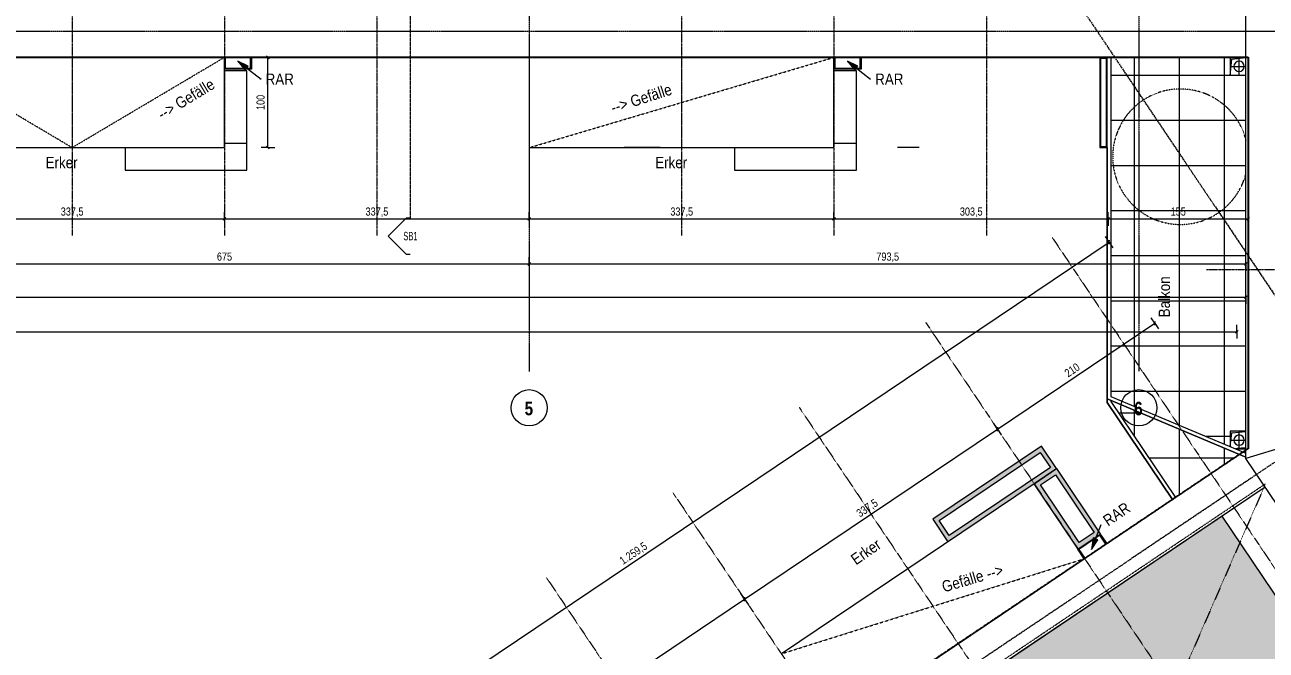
# Model space of a CAD drawing. Header units: centimetres. Extents: x -4512 to 25286, y -2765 to 13485.
# Drawn here: x 17873 to 19247, y 9664 to 10356 of the extents above; entities that cross this region are included whole.
import ezdxf

# ---------------------------------------------------------------- set-up
doc = ezdxf.new("R2010")
doc.units = ezdxf.units.CM
for name, pattern in [('_3D Schnittbereich_', [0.6, 0.4, -0.2]), ('_Referenzebene_', [0.6, 0.4, -0.1, 0, -0.1]), ('_Schnittlinie_', [0.6, 0.3, -0.1, 0.1, -0.1]), ('DB_Strichlinie', [0.215, 0.15, -0.065]), ('DB_Strichpunkt', [0.28, 0.15, -0.065, 0, -0.065]), ('Grundgrenze', [0.9, 0.4, -0.1, 0.1, -0.1, 0.1, -0.1]), ('Rasterlinie', [2.2225, 1.27, -0.3175, 0.3175, -0.3175]), ('Strichpunkt kurz', [0.22, 0.1, -0.06, 0, -0.06]), ('Verdeckt 0_5', [0.10584, 0.05292, -0.05292])]:
    doc.linetypes.add(name, pattern=pattern)
for name, color, linetype, lineweight in [('A-ANNO-DIMS', 7, 'Continuous', 5), ('A-ANNO-DIMS-50', 7, 'Continuous', 5), ('A-DETL-GENF', 7, 'Continuous', 9), ('A-FLOR', 7, 'Continuous', 9), ('A-FLOR-HRAL', 7, 'Continuous', 9), ('A-FLOR-PATT', 7, 'Continuous', 9), ('A-GENM', 7, 'Continuous', 9), ('A-WALL', 7, 'Continuous', 9), ('I-WALL', 7, 'Continuous', 9), ('P-PIPE', 7, 'Continuous', 5), ('P-PIPE-CNTR', 7, 'Continuous', 5), ('Q-SPCQ', 7, 'Continuous', 9), ('S-GRID', 7, 'Continuous', 5), ('S-GRID-IDEN', 7, 'Continuous', 13), ('Text', 7, 'Continuous', 5)]:
    doc.layers.add(name, color=color, linetype=linetype, lineweight=lineweight)
for name, color, linetype, lineweight, true_color in [('A-DETL', 251, 'Continuous', 9, 0x4f4f4f), ('C-PROP-LINE', 96, 'Grundgrenze', 25, 0x008000), ('G-ANNO-SYMB', 9, '_3D Schnittbereich_', 5, 0xc0c0c0)]:
    doc.layers.add(name, color=color, linetype=linetype, lineweight=lineweight, true_color=true_color)
doc.styles.add('Arial Narrow', font='ARIALN.TTF', dxfattribs={"width": 0.75, "height": 9.25})
doc.styles.add('Arial Unicode MS_3', font='ARIALUNI.ttf', dxfattribs={"width": 0.8, "height": 9})
doc.styles.add('Arial Unicode MS_4', font='ARIALUNI.ttf', dxfattribs={"width": 0.85, "height": 12.5})
doc.styles.add('Arial Unicode MS_B', font='', dxfattribs={"width": 0.8, "height": 15})
doc.styles.get('Arial Unicode MS_B').set_extended_font_data('Arial Unicode MS', bold=True)
doc.dimstyles.new('M_1_100', dxfattribs={"dimscale": 30.48, "dimtxt": 9.052604, "dimasz": 0.098425, "dimexe": 0.246063, "dimexo": 0.0625, "dimgap": 0.032808, "dimtad": 1, "dimdec": 1, "dimrnd": 0.5, "dimdsep": 46, "dimtxsty": 'Arial Unicode MS_3', "dimblk1": 'OBLIQUE', "dimblk2": 'OBLIQUE', "dimsah": 1, "dimcen": 0.09, "dimazin": 0, "dimtfac": 1, "dimtdec": 4, "dimtix": 1, "dimtmove": 0, "dimatfit": 3, "dimfxl": 0.246063, "dimfxlon": 1, "dimtvp": 1, "dimtolj": 1, "dimtzin": 0, "dimlwd": 13, "dimlwe": 13, "dimarcsym": 2})

# ---------------------------------------------------------------- blocks, each defined once
blk = doc.blocks.new('062_HNP_Attikaverblechung - 062_Attikaverblechung-14013497-DD - FOK AF 300')
at = {"layer": 'A-GENM', "lineweight": 5}
for p, q in [((0, 0), (643.1, 0)), ((46, -46), (0, 0)), ((629.1, -46), (643.1, 0)), ((629.1, -46), (46, -46))]:
    blk.add_line(p, q, dxfattribs=at)
blk = doc.blocks.new('062_HNP_Attikaverblechung - 062_Attikaverblechung-14013498-DD - FOK AF 300')
at = {"layer": 'A-GENM', "lineweight": 5}
for p, q in [((0, 0), (1085.5, 0)), ((1039.5, -46), (1085.5, 0)), ((1039.5, -46), (14, -46))]:
    blk.add_line(p, q, dxfattribs=at)
blk = doc.blocks.new('062_HNP_Attikaverblechung - 062_Attikaverblechung-6713852-DD - FOK AF 300')
at = {"layer": 'A-GENM', "lineweight": 5}
for p, q in [((2.5, 0), (156, 0)), ((164, 0), (3295.1, 0))]:
    blk.add_line(p, q, dxfattribs=at)
blk = doc.blocks.new('Typ des oberen Holms - Oberer Geländerholm_Innen_-7513748-DD - FOK AF 300')
at = {"layer": 'A-FLOR-HRAL'}
for p, q in [((32394.8, 9938.1), (32394.8, 9942)), ((32398.8, 9940.3), (32398.8, 9939.3)), ((32398.8, 9939.3), (32470.4, 9832.9)), ((32467.1, 9830.7), (32394.8, 9938.1))]:
    blk.add_line(p, q, dxfattribs=at)
blk = doc.blocks.new('Typ des oberen Holms - Oberer Geländerholm_Innen_-V2-DD - FOK AF 300')
at = {"layer": 'A-FLOR-HRAL'}
for p, q in [((32394.8, 9942), (32394.8, 9938.1)), ((32398.8, 9940.3), (32398.8, 9939.3)), ((32398.8, 9939.3), (32470.4, 9832.9)), ((32394.8, 9938.1), (32467.1, 9830.7))]:
    blk.add_line(p, q, dxfattribs=at)
blk = doc.blocks.new('HNP_Pflanztog - Planztrog mit Boden-V26-DD - FOK AF 300')
at = {"layer": 'Q-SPCQ', "true_color": 0xcbcbcb}
h = blk.add_hatch(color=9, dxfattribs=at)
h.paths.add_polyline_path([(0, 145), (0, 0), (30, 0), (30, 145), (0.5, 145)])
h.paths.add_polyline_path([(5, 140), (25, 140), (25, 5), (5, 5), (5, 138.2)])
at = {"layer": 'Q-SPCQ', "lineweight": 5}
for p, q in [((30, 145), (0, 145)), ((5, 5), (5, 140)), ((5, 140), (25, 140)), ((25, 140), (25, 5)), ((30, 0), (30, 145)), ((0, 29.9), (0, 0)), ((0, 0), (30, 0)), ((25, 5), (5, 5))]:
    blk.add_line(p, q, dxfattribs=at)
blk = doc.blocks.new('HNP_Pflanztog - Planztrog mit Boden-19684076-DD - FOK AF 300')
at = {"layer": 'Q-SPCQ', "true_color": 0xcbcbcb}
h = blk.add_hatch(color=9, dxfattribs=at)
h.paths.add_polyline_path([(30, 87), (0, 87), (0, 0), (30, 0), (30, 87)])
h.paths.add_polyline_path([(25, 82), (25, 5), (5, 5), (5, 82), (21.9, 82)])
at = {"layer": 'Q-SPCQ', "lineweight": 5}
for p, q in [((0, 87), (0, 0)), ((0.5, 87), (0, 87)), ((5, 5), (5, 82)), ((5, 82), (25, 82)), ((25, 82), (25, 5)), ((0, 0), (30, 0)), ((25, 5), (5, 5))]:
    blk.add_line(p, q, dxfattribs=at)
blk = doc.blocks.new('2D_r75 ohne Radius - r75-5072209-DD - FOK AF 300')
at = {"layer": 'A-GENM', "color": 5, "linetype": 'Strichpunkt kurz', "lineweight": 5, "true_color": 0x0000ff}
for start, end in [(360, 166.0904), (194.8046, 360)]:
    blk.add_arc((0, 0), 75, start, end, dxfattribs=at)
blk = doc.blocks.new('Typ des oberen Holms - Oberer Geländerholm_Innen_-13481355-DD - FOK AF 300')
at = {"layer": 'A-FLOR-HRAL'}
for p, q in [((32398.8, 10320.4), (32398.8, 9944.6)), ((32394.8, 9942), (32394.8, 10220.4)), ((32548.4, 9877.7), (32394.8, 9942)), ((32398.8, 9944.6), (32548.4, 9882.1))]:
    blk.add_line(p, q, dxfattribs=at)
blk = doc.blocks.new('Typ des oberen Holms - Oberer Geländerholm_Innen_-V39-DD - FOK AF 300')
at = {"layer": 'A-FLOR-HRAL'}
for p, q in [((32398.8, 10320.4), (32398.8, 9944.6)), ((32394.8, 10220.4), (32394.8, 9942)), ((32394.8, 9942), (32548.4, 9877.7)), ((32398.8, 9944.6), (32548.4, 9882.1))]:
    blk.add_line(p, q, dxfattribs=at)
blk = doc.blocks.new('HNP_DD_Symbol - DD_Symbol-18648859-DD - FOK AF 300')
at = {"layer": 'A-GENM', "linetype": 'DB_Strichlinie'}
blk.add_line((17.6, -18.7), (6.1, -19.6), dxfattribs=at)
blk = doc.blocks.new('HNP_BD_Symbol - BD_Symbol-8277975-DD - FOK AF 300')
at = {"layer": 'A-DETL-GENF', "true_color": 0xc0c0c0}
blk.add_hatch(color=9, dxfattribs=at).paths.add_polyline_path([(0.3, -17.1), (2, -2), (17.6, -0.3), (17.6, 0), (0, 0), (0, -17)])
at = {"layer": 'A-DETL-GENF'}
for p, q in [((17.6, 0), (0, 0)), ((0, 0), (0, -17)), ((0.3, -17.1), (2, -2)), ((2, -2), (17.6, -0.3))]:
    blk.add_line(p, q, dxfattribs=at)
at = {"layer": 'A-GENM'}
for p, q in [((0, 0), (0, -17)), ((17.6, 0), (0, 0)), ((17.6, -20), (7.1, -20))]:
    blk.add_line(p, q, dxfattribs=at)
blk = doc.blocks.new('HNP_BD_Symbol - BD_Symbol-V67-DD - FOK AF 300')
at = {"layer": 'A-DETL-GENF', "true_color": 0xc0c0c0}
blk.add_hatch(color=9, dxfattribs=at).paths.add_polyline_path([(0, -20), (2, -2), (17.6, -0.3), (17.6, 0), (0, 0), (0, -12.9)])
at = {"layer": 'A-DETL-GENF'}
for p, q in [((0, 0), (0, -20)), ((0, -20), (2, -2)), ((2, -2), (17.6, -0.3))]:
    blk.add_line(p, q, dxfattribs=at)
at = {"layer": 'A-GENM'}
for p in [(0, 0), (17.6, -20)]:
    blk.add_line(p, (0, -20), dxfattribs=at)
blk = doc.blocks.new('HNP_Pflanztog - Planztrog mit Boden 3-19590989-DD - FOK AF 300')
at = {"layer": 'Q-SPCQ', "true_color": 0xcbcbcb}
h = blk.add_hatch(color=9, dxfattribs=at)
h.paths.add_polyline_path([(7, 0), (8, 0), (8, 100), (0, 100), (0, 0), (1, 0)])
h.paths.add_polyline_path([(7, 1), (1, 1), (1, 99), (7, 99), (7, 35)])
at = {"layer": 'Q-SPCQ', "lineweight": 5}
for p, q in [((0, 100), (0, 0)), ((8, 100), (0, 100)), ((1, 1), (1, 99)), ((1, 99), (7, 99)), ((7, 99), (7, 1)), ((8, 0), (8, 100)), ((0, 0), (8, 0)), ((7, 1), (1, 1))]:
    blk.add_line(p, q, dxfattribs=at)
blk = doc.blocks.new('Family - ___-5162724-DD - FOK AF 300')
at = {"layer": 'C-PROP-LINE', "linetype": '_Referenzebene_'}
for p, q in [((29255.8, 10320.4), (32550.8, 10320.4)), ((32550.8, 10320.4), (32550.8, 9886.9)), ((32550.8, 9886.9), (31505.6, 9183.9))]:
    blk.add_line(p, q, dxfattribs=at)
blk = doc.blocks.new('Raster - Raster horizontal Kreis-118396-DD - FOK AF 300')
at = {"layer": 'S-GRID-IDEN'}
blk.add_circle((0, 0), 0.4, dxfattribs=at)
blk = doc.blocks.new('DIMBLOCK12-DD - FOK AF 300')
at = {"layer": 'A-ANNO-DIMS-50', "lineweight": 13}
for p, q in [((15932.4, 10016.5), (15932.4, 10024)), ((19215, 10016.5), (19215, 10024)), ((15932.4, 10016.5), (15930.9, 10015)), ((15932.4, 10016.5), (15933.9, 10018)), ((15932.4, 10016.5), (19215, 10016.5)), ((15932.4, 10016.5), (15932.4, 10009)), ((19215, 10016.5), (19213.5, 10015)), ((19215, 10016.5), (19216.5, 10018)), ((19215, 10016.5), (19215, 10009))]:
    blk.add_line(p, q, dxfattribs=at)
at = {"layer": 'A-ANNO-DIMS-50', "color": 0, "lineweight": 13, "insert": (17557.2, 10029.2), "char_height": 9, "width": 39.63, "attachment_point": 1, "line_spacing_factor": 1.117605, "style": 'Arial Unicode MS_3'}
blk.add_mtext('3.282,5', dxfattribs=at)
blk = doc.blocks.new('_Oblique')
at = {"color": 0, "linetype": 'ByBlock', "lineweight": -2}
blk.add_line((-0.5, -0.5), (0.5, 0.5), dxfattribs=at)
blk = doc.blocks.new('DIMBLOCK29-DD - FOK AF 300')
at = {"layer": 'A-ANNO-DIMS-50', "lineweight": 13}
for p, q in [((19073.5, 10115.7), (19069.4, 10122)), ((19073.5, 10115.7), (19074, 10117.8)), ((18028.4, 9412.7), (19073.5, 10115.7)), ((19073.5, 10115.7), (19073.1, 10113.6)), ((19073.5, 10115.7), (19077.7, 10109.5)), ((18028.4, 9412.7), (18024.2, 9418.9)), ((18028.4, 9412.7), (18027.9, 9410.6)), ((18028.4, 9412.7), (18028.8, 9414.7)), ((18028.4, 9412.7), (18032.5, 9406.4))]:
    blk.add_line(p, q, dxfattribs=at)
at = {"layer": 'A-ANNO-DIMS-50', "color": 0, "lineweight": 13, "insert": (18530.2, 9765.5), "char_height": 9, "width": 39.63, "attachment_point": 1, "rotation": 33.9274, "line_spacing_factor": 1.117605, "style": 'Arial Unicode MS_3'}
blk.add_mtext('1.259,5', dxfattribs=at)
blk = doc.blocks.new('DIMBLOCK40-DD - FOK AF 300')
at = {"layer": 'A-ANNO-DIMS-50', "lineweight": 13}
for p, q in [((17756.4, 10091.5), (17754.9, 10090)), ((17756.4, 10091.5), (17756.4, 10099)), ((17756.4, 10091.5), (17757.9, 10093)), ((17756.4, 10091.5), (18431.4, 10091.5)), ((17756.4, 10091.5), (17756.4, 10084)), ((18431.4, 10091.5), (18429.9, 10090)), ((18431.4, 10091.5), (18431.4, 10099)), ((18431.4, 10091.5), (18432.9, 10093)), ((18431.4, 10091.5), (18431.4, 10084))]:
    blk.add_line(p, q, dxfattribs=at)
at = {"layer": 'A-ANNO-DIMS-50', "color": 0, "lineweight": 13, "insert": (18085.6, 10104.2), "char_height": 9, "width": 19.916, "attachment_point": 1, "line_spacing_factor": 1.117605, "style": 'Arial Unicode MS_3'}
blk.add_mtext('675', dxfattribs=at)
blk = doc.blocks.new('DIMBLOCK41-DD - FOK AF 300')
at = {"layer": 'A-ANNO-DIMS-50', "lineweight": 13}
for p, q in [((18431.4, 10091.5), (18429.9, 10090)), ((18431.4, 10091.5), (18431.4, 10099)), ((18431.4, 10091.5), (18432.9, 10093)), ((18431.4, 10091.5), (19225, 10091.5)), ((18431.4, 10091.5), (18431.4, 10084)), ((19225, 10091.5), (19223.5, 10090)), ((19225, 10091.5), (19225, 10099)), ((19225, 10091.5), (19226.5, 10093)), ((19225, 10091.5), (19225, 10084))]:
    blk.add_line(p, q, dxfattribs=at)
at = {"layer": 'A-ANNO-DIMS-50', "color": 0, "lineweight": 13, "insert": (18815.8, 10104.2), "char_height": 9, "width": 29.773, "attachment_point": 1, "line_spacing_factor": 1.117605, "style": 'Arial Unicode MS_3'}
blk.add_mtext('793,5', dxfattribs=at)
blk = doc.blocks.new('DIMBLOCK43-DD - FOK AF 300')
at = {"layer": 'A-ANNO-DIMS-50', "lineweight": 13}
for p, q in [((15932.4, 10054.9), (15932.4, 10062.4)), ((19225, 10054.9), (19225, 10062.4)), ((15932.4, 10054.9), (15930.9, 10053.4)), ((15932.4, 10054.9), (15933.9, 10056.4)), ((15932.4, 10054.9), (19225, 10054.9)), ((15932.4, 10054.9), (15932.4, 10047.4)), ((19225, 10054.9), (19223.5, 10053.4)), ((19225, 10054.9), (19226.5, 10056.4)), ((19225, 10054.9), (19225, 10047.4))]:
    blk.add_line(p, q, dxfattribs=at)
at = {"layer": 'A-ANNO-DIMS-50', "color": 0, "lineweight": 13, "insert": (17562.2, 10067.6), "char_height": 9, "width": 39.63, "attachment_point": 1, "line_spacing_factor": 1.117605, "style": 'Arial Unicode MS_3'}
blk.add_mtext('3.292,5', dxfattribs=at)
blk = doc.blocks.new('DIMBLOCK96-DD - FOK AF 300')
at = {"layer": 'A-ANNO-DIMS-50', "lineweight": 13}
for p, q in [((18389.9, 9531.9), (18669.9, 9720.2)), ((18669.9, 9720.2), (18665.7, 9726.5)), ((18669.9, 9720.2), (18669.5, 9718.2)), ((18669.9, 9720.2), (18670.3, 9722.3)), ((18669.9, 9720.2), (18674.1, 9714)), ((18389.9, 9531.9), (18385.7, 9538.1)), ((18389.9, 9531.9), (18389.5, 9529.8)), ((18389.9, 9531.9), (18390.3, 9534)), ((18389.9, 9531.9), (18394.1, 9525.6))]:
    blk.add_line(p, q, dxfattribs=at)
at = {"layer": 'A-ANNO-DIMS-50', "color": 0, "lineweight": 13, "insert": (18512.5, 9629.7), "char_height": 9, "width": 29.773, "attachment_point": 1, "rotation": 33.9274, "line_spacing_factor": 1.117605, "style": 'Arial Unicode MS_3'}
blk.add_mtext('337,5', dxfattribs=at)
blk = doc.blocks.new('DIMBLOCK97-DD - FOK AF 300')
at = {"layer": 'A-ANNO-DIMS-50', "lineweight": 13}
for p, q in [((18950, 9908.6), (18945.8, 9914.8)), ((18669.9, 9720.2), (18950, 9908.6)), ((18950, 9908.6), (18949.5, 9906.5)), ((18950, 9908.6), (18950.4, 9910.7)), ((18950, 9908.6), (18954.1, 9902.4)), ((18669.9, 9720.2), (18665.7, 9726.5)), ((18669.9, 9720.2), (18669.5, 9718.2)), ((18669.9, 9720.2), (18670.3, 9722.3)), ((18669.9, 9720.2), (18674.1, 9714))]:
    blk.add_line(p, q, dxfattribs=at)
at = {"layer": 'A-ANNO-DIMS-50', "color": 0, "lineweight": 13, "insert": (18792.6, 9818), "char_height": 9, "width": 29.773, "attachment_point": 1, "rotation": 33.9274, "line_spacing_factor": 1.117605, "style": 'Arial Unicode MS_3'}
blk.add_mtext('337,5', dxfattribs=at)
blk = doc.blocks.new('DIMBLOCK98-DD - FOK AF 300')
at = {"layer": 'A-ANNO-DIMS-50', "lineweight": 13}
for p, q in [((18950, 9908.6), (19124.2, 10025.8)), ((19124.2, 10025.8), (19120, 10032)), ((19124.2, 10025.8), (19123.8, 10023.7)), ((19124.2, 10025.8), (19124.6, 10027.9)), ((19124.2, 10025.8), (19128.4, 10019.6)), ((18950, 9908.6), (18945.8, 9914.8)), ((18950, 9908.6), (18949.5, 9906.5)), ((18950, 9908.6), (18950.4, 9910.7)), ((18950, 9908.6), (18954.1, 9902.4))]:
    blk.add_line(p, q, dxfattribs=at)
at = {"layer": 'A-ANNO-DIMS-50', "color": 0, "lineweight": 13, "insert": (19023.1, 9973.1), "char_height": 9, "width": 19.916, "attachment_point": 1, "rotation": 33.9274, "line_spacing_factor": 1.117605, "style": 'Arial Unicode MS_3'}
blk.add_mtext('210', dxfattribs=at)
blk = doc.blocks.new('DIMBLOCK104-DD - FOK AF 300')
at = {"layer": 'A-ANNO-DIMS-50', "lineweight": 13}
for p, q in [((17756.4, 10141.4), (17756.4, 10148.9)), ((18093.9, 10141.4), (18093.9, 10148.9)), ((17756.4, 10141.4), (17754.9, 10139.9)), ((17756.4, 10141.4), (17757.9, 10142.9)), ((17756.4, 10141.4), (18093.9, 10141.4)), ((17756.4, 10141.4), (17756.4, 10133.9)), ((18093.9, 10141.4), (18092.4, 10139.9)), ((18093.9, 10141.4), (18095.4, 10142.9)), ((18093.9, 10141.4), (18093.9, 10133.9))]:
    blk.add_line(p, q, dxfattribs=at)
at = {"layer": 'A-ANNO-DIMS-50', "color": 0, "lineweight": 13, "insert": (17912.7, 10154.1), "char_height": 9, "width": 29.773, "attachment_point": 1, "line_spacing_factor": 1.117605, "style": 'Arial Unicode MS_3'}
blk.add_mtext('337,5', dxfattribs=at)
blk = doc.blocks.new('DIMBLOCK105-DD - FOK AF 300')
at = {"layer": 'A-ANNO-DIMS-50', "lineweight": 13}
for p, q in [((18093.9, 10141.4), (18093.9, 10148.9)), ((18431.4, 10141.4), (18431.4, 10148.9)), ((18093.9, 10141.4), (18092.4, 10139.9)), ((18093.9, 10141.4), (18095.4, 10142.9)), ((18093.9, 10141.4), (18431.4, 10141.4)), ((18093.9, 10141.4), (18093.9, 10133.9)), ((18431.4, 10141.4), (18429.9, 10139.9)), ((18431.4, 10141.4), (18432.9, 10142.9)), ((18431.4, 10141.4), (18431.4, 10133.9))]:
    blk.add_line(p, q, dxfattribs=at)
at = {"layer": 'A-ANNO-DIMS-50', "color": 0, "lineweight": 13, "insert": (18250.2, 10154.1), "char_height": 9, "width": 29.773, "attachment_point": 1, "line_spacing_factor": 1.117605, "style": 'Arial Unicode MS_3'}
blk.add_mtext('337,5', dxfattribs=at)
blk = doc.blocks.new('DIMBLOCK106-DD - FOK AF 300')
at = {"layer": 'A-ANNO-DIMS-50', "lineweight": 13}
for p, q in [((18431.4, 10141.4), (18431.4, 10148.9)), ((18768.9, 10141.4), (18768.9, 10148.9)), ((18431.4, 10141.4), (18429.9, 10139.9)), ((18431.4, 10141.4), (18432.9, 10142.9)), ((18431.4, 10141.4), (18768.9, 10141.4)), ((18431.4, 10141.4), (18431.4, 10133.9)), ((18768.9, 10141.4), (18767.4, 10139.9)), ((18768.9, 10141.4), (18770.4, 10142.9)), ((18768.9, 10141.4), (18768.9, 10133.9))]:
    blk.add_line(p, q, dxfattribs=at)
at = {"layer": 'A-ANNO-DIMS-50', "color": 0, "lineweight": 13, "insert": (18587.7, 10154.1), "char_height": 9, "width": 29.773, "attachment_point": 1, "line_spacing_factor": 1.117605, "style": 'Arial Unicode MS_3'}
blk.add_mtext('337,5', dxfattribs=at)
blk = doc.blocks.new('DIMBLOCK107-DD - FOK AF 300')
at = {"layer": 'A-ANNO-DIMS-50', "lineweight": 13}
for p, q in [((18768.9, 10141.4), (18768.9, 10148.9)), ((19072.5, 10141.4), (19072.5, 10148.9)), ((18768.9, 10141.4), (18767.4, 10139.9)), ((18768.9, 10141.4), (18770.4, 10142.9)), ((18768.9, 10141.4), (19072.5, 10141.4)), ((18768.9, 10141.4), (18768.9, 10133.9)), ((19072.5, 10141.4), (19071, 10139.9)), ((19072.5, 10141.4), (19074, 10142.9)), ((19072.5, 10141.4), (19072.5, 10133.9))]:
    blk.add_line(p, q, dxfattribs=at)
at = {"layer": 'A-ANNO-DIMS-50', "color": 0, "lineweight": 13, "insert": (18908.3, 10154.1), "char_height": 9, "width": 29.773, "attachment_point": 1, "line_spacing_factor": 1.117605, "style": 'Arial Unicode MS_3'}
blk.add_mtext('303,5', dxfattribs=at)
blk = doc.blocks.new('DIMBLOCK108-DD - FOK AF 300')
at = {"layer": 'A-ANNO-DIMS-50', "lineweight": 13}
for p, q in [((19072.5, 10141.4), (19072.5, 10148.9)), ((19227.5, 10141.4), (19227.5, 10148.9)), ((19072.5, 10141.4), (19071, 10139.9)), ((19072.5, 10141.4), (19074, 10142.9)), ((19072.5, 10141.4), (19227.5, 10141.4)), ((19072.5, 10141.4), (19072.5, 10133.9)), ((19227.5, 10141.4), (19226, 10139.9)), ((19227.5, 10141.4), (19229, 10142.9)), ((19227.5, 10141.4), (19227.5, 10133.9))]:
    blk.add_line(p, q, dxfattribs=at)
at = {"layer": 'A-ANNO-DIMS-50', "color": 0, "lineweight": 13, "insert": (19141.7, 10154.1), "char_height": 9, "width": 19.916, "attachment_point": 1, "line_spacing_factor": 1.117605, "style": 'Arial Unicode MS_3'}
blk.add_mtext('155', dxfattribs=at)
blk = doc.blocks.new('DIMBLOCK109-DD - FOK AF 300')
at = {"layer": 'A-ANNO-DIMS-50', "lineweight": 13}
for p, q in [((18142.1, 10320.4), (18134.6, 10320.4)), ((18142.1, 10320.4), (18140.6, 10321.9)), ((18142.1, 10220.4), (18142.1, 10320.4)), ((18142.1, 10320.4), (18143.6, 10318.9)), ((18142.1, 10320.4), (18149.6, 10320.4)), ((18142.1, 10220.4), (18134.6, 10220.4)), ((18142.1, 10220.4), (18140.6, 10221.9)), ((18142.1, 10220.4), (18143.6, 10218.9)), ((18142.1, 10220.4), (18149.6, 10220.4))]:
    blk.add_line(p, q, dxfattribs=at)
at = {"layer": 'A-ANNO-DIMS-50', "color": 0, "lineweight": 13, "insert": (18129.4, 10262.1), "char_height": 9, "width": 19.916, "attachment_point": 1, "rotation": 90, "line_spacing_factor": 1.117605, "style": 'Arial Unicode MS_3'}
blk.add_mtext('100', dxfattribs=at)
blk = doc.blocks.new('Schnitt - Detail-6677996-DD - FOK AF 300')
at = {"layer": 'G-ANNO-SYMB', "color": 7, "linetype": 'Continuous', "lineweight": 13}
for p, q in [((-0.4, 0.49375), (-0.8, 0.09375)), ((0, 0.09375), (-0.4, 0.49375)), ((-0.8, 0.09375), (-0.8, 0)), ((0, 0), (0, 0.09375))]:
    blk.add_line(p, q, dxfattribs=at)

msp = doc.modelspace()

# ---------------------------------------------------------------- hatches: boundary and pattern name
at = {"layer": 'A-FLOR-PATT', "lineweight": 5, "true_color": 0x787878}
h = msp.add_hatch(dxfattribs=at)
h.set_pattern_fill('FP_9', color=8, style=0, pattern_type=2)
h.set_pattern_definition([(0, (19151.456, 10100.723), (0, 50), []), (90, (19151.456, 10100.723), (-50, 3e-15), [])])
h.paths.add_polyline_path([(19225.021, 9882.051), (19225.021, 9886.414), (19214.592, 9886.414), (19223.49, 9882.691)])
h.paths.add_polyline_path([(19207.456, 9889.399), (19207.456, 9906.414), (19225.021, 9906.414), (19225.021, 10300.414), (19207.456, 10300.414), (19207.456, 10320.414), (19075.456, 10320.414), (19075.456, 9944.624), (19194.238, 9894.929)])
h = msp.add_hatch(dxfattribs=at)
h.set_pattern_fill('FP_4', color=8, style=0, pattern_type=2)
h.set_pattern_definition([(0, (19151.456, 10076.63), (0, 50), []), (90, (19151.456, 10076.63), (-50, 3e-15), [])])
h.paths.add_polyline_path([(19147.01, 9832.944), (19217.96, 9880.669), (19075.456, 9940.288), (19075.456, 9939.318), (19146.732, 9833.357)])
at = {"layer": 'A-FLOR-PATT', "lineweight": 5, "true_color": 0xeef1d8}
h = msp.add_hatch(color=254, dxfattribs=at)
h.paths.add_polyline_path([(18814.643, 8326.17), (19047.446, 8483.022), (18649.232, 9072.476), (18686.272, 9097.641), (18680.773, 9105.781), (19119.329, 9402.076), (19124.062, 9395.073), (19234.223, 9469.916), (19402.238, 9220.14), (19536.25, 9310.285), (19198.682, 9812.123), (18246.112, 9171.362), (18814.486, 8326.403)])
h.paths.add_polyline_path([(20242.081, 9286.176), (20473.46, 9441.732), (20376.71, 9585.558), (20331.486, 9555.153), (20292.425, 9613.225), (20337.642, 9643.642), (20275.322, 9736.281), (20043.389, 9580.267), (20242.08, 9286.176)])
at = {"layer": 'Text'}
for points in [[(18108.813, 10316.199), (18116.975, 10306.335), (18120.38, 10310.708)], [(18783.809, 10316.199), (18791.971, 10306.335), (18795.375, 10310.708)], [(19053.91, 9775.424), (19061.073, 9786.036), (19055.917, 9788.069)]]:
    msp.add_hatch(color=256, dxfattribs=at).paths.add_polyline_path(points)

# ---------------------------------------------------------------- linework, layer by layer
at = {"layer": 'A-DETL', "color": 7, "linetype": 'Verdeckt 0_5', "lineweight": 5}
for p, q in [((17925.139, 10220.414), (17756.389, 10320.414)), ((17925.139, 10320.414), (17925.139, 10220.414)), ((17925.139, 10220.414), (18093.889, 10320.414)), ((18431.389, 10220.414), (18768.889, 10320.414)), ((18600.139, 10320.414), (18600.139, 10220.414)), ((18241.884, 9172.273), (19246.763, 9848.081)), ((19246.763, 9848.081), (19054.58, 9407.761)), ((18710.591, 9659.762), (19046.447, 9765.162))]:
    msp.add_line(p, q, dxfattribs=at)
at = {"layer": 'A-DETL', "color": 7, "lineweight": 5}
for p, q in [((18874.389, 10320.416), (18831.389, 10320.416)), ((18576.389, 10220.414), (18536.389, 10220.414)), ((18863.389, 10220.412), (18839.389, 10220.412))]:
    msp.add_line(p, q, dxfattribs=at)
at = {"layer": 'A-FLOR'}
for p, q in [((18093.888, 10220.414), (18093.888, 10320.414)), ((18431.389, 10320.414), (18431.389, 10220.414)), ((18768.888, 10220.414), (18768.888, 10320.414)), ((18118.889, 10305.414), (18093.889, 10305.414)), ((18118.889, 10225.414), (18118.889, 10305.414)), ((18793.886, 10305.414), (18768.889, 10305.414)), ((18793.886, 10225.414), (18793.886, 10305.414)), ((17756.389, 10220.414), (18093.888, 10220.414)), ((17983.887, 10220.414), (17983.887, 10195.414)), ((18093.889, 10225.414), (18118.889, 10225.414)), ((18118.887, 10195.414), (18118.887, 10225.414)), ((18431.389, 10220.414), (18768.888, 10220.414)), ((18658.886, 10220.414), (18658.886, 10195.414)), ((18768.889, 10225.414), (18793.886, 10225.414)), ((18793.886, 10195.414), (18793.886, 10225.414)), ((17983.887, 10195.414), (18118.887, 10195.414)), ((18658.886, 10195.414), (18793.886, 10195.414)), ((18990.633, 9848.137), (18710.594, 9659.765)), ((19046.384, 9765.256), (18990.633, 9848.137))]:
    msp.add_line(p, q, dxfattribs=at)
at = {"layer": 'A-FLOR', "color": 254, "lineweight": 5, "true_color": 0xcfcfcf}
for p, q in [((19225.021, 10300.414), (19207.456, 10300.414)), ((19225.021, 9886.414), (19214.592, 9886.414)), ((19536.25, 9310.285), (19198.682, 9812.123))]:
    msp.add_line(p, q, dxfattribs=at)
at = {"layer": 'A-GENM', "lineweight": 5}
for p, q in [((18182.205, 9183.952), (19217.96, 9880.669)), ((19246.299, 9844.293), (18246.047, 9171.458))]:
    msp.add_line(p, q, dxfattribs=at)
at = {"layer": 'A-WALL'}
for p, q in [((18093.89, 10307.414), (18093.89, 10320.414)), ((18094.89, 10320.414), (18094.89, 10308.414)), ((18122.89, 10308.414), (18122.89, 10320.414)), ((18123.89, 10320.414), (18123.89, 10307.414)), ((18768.886, 10307.414), (18768.886, 10320.414)), ((18769.886, 10320.414), (18769.886, 10308.414)), ((18797.886, 10308.414), (18797.886, 10320.414)), ((18798.886, 10320.414), (18798.886, 10307.414)), ((18123.89, 10307.414), (18093.89, 10307.414)), ((18094.89, 10308.414), (18122.89, 10308.414)), ((18798.886, 10307.414), (18768.886, 10307.414)), ((18769.886, 10308.414), (18797.886, 10308.414)), ((19038.775, 9775.666), (19063.667, 9792.411)), ((19063.396, 9791.023), (19040.163, 9775.395)), ((19070.029, 9781.161), (19063.396, 9791.023)), ((19063.667, 9792.411), (19070.859, 9781.719)), ((19045.967, 9764.975), (19038.775, 9775.666)), ((19040.163, 9775.395), (19046.796, 9765.533))]:
    msp.add_line(p, q, dxfattribs=at)
at = {"layer": 'G-ANNO-SYMB', "color": 174, "linetype": '_Schnittlinie_', "lineweight": 13, "true_color": 0x000099}
msp.add_line((18299.771, 12233.126), (18299.771, 10142.415), dxfattribs=at)
at = {"layer": 'I-WALL'}
msp.add_line((19246.363, 9844.196), (18246.112, 9171.362), dxfattribs=at)
at = {"layer": 'P-PIPE', "color": 96, "true_color": 0x007f00}
for centre, start, end in [((19217.456, 10310.414), 0, 180), ((19217.456, 10310.414), 180, 0), ((19217.456, 9896.414), 0, 180), ((19217.456, 9896.414), 180, 0)]:
    msp.add_arc(centre, 5.715, start, end, dxfattribs=at)
at = {"layer": 'P-PIPE-CNTR'}
for p, q in [((19208.567, 10310.414), (19225.021, 10310.414)), ((19217.456, 10300.414), (19217.456, 10319.303)), ((19217.456, 9886.414), (19217.456, 9905.303)), ((19208.567, 9896.414), (19225.021, 9896.414))]:
    msp.add_line(p, q, dxfattribs=at)
at = {"layer": 'S-GRID', "linetype": 'Rasterlinie'}
for p, q in [((19106.389, 12643.972), (19106.389, 9972.305)), ((18431.389, 12262.095), (18431.389, 9972.305)), ((18332.818, 11430.746), (20310.246, 8491.054)), ((20134.496, 10462.103), (17943.917, 8988.575)), ((15652.969, 10349.414), (19863.123, 10349.414))]:
    msp.add_line(p, q, dxfattribs=at)
at = {"layer": 'S-GRID', "color": 8, "linetype": 'DB_Strichpunkt', "true_color": 0x808080}
for p, q in [((17925.139, 12015.828), (17925.139, 10123.154)), ((18093.889, 12015.828), (18093.889, 10123.154)), ((18262.639, 12015.828), (18262.639, 10123.154)), ((18600.139, 12015.828), (18600.139, 10123.154)), ((18768.889, 12015.828), (18768.889, 10123.154)), ((18937.639, 12015.828), (18937.639, 10123.154)), ((19010.489, 10120.961), (20170.227, 8396.868)), ((19181.456, 10085.217), (19626.025, 10085.217)), ((18870.468, 10026.774), (20030.207, 8302.682)), ((18730.45, 9932.588), (19890.187, 8208.495)), ((18590.43, 9838.402), (19750.168, 8114.309)), ((18450.411, 9744.215), (19610.148, 8020.122))]:
    msp.add_line(p, q, dxfattribs=at)
at = {"layer": 'Text'}
for p, q in [((18108.813, 10316.199), (18116.975, 10306.335)), ((18120.38, 10310.708), (18108.813, 10316.199)), ((18108.813, 10316.199), (18134.489, 10296.215)), ((18116.975, 10306.335), (18120.38, 10310.708)), ((18783.809, 10316.199), (18791.971, 10306.335)), ((18795.375, 10310.708), (18783.809, 10316.199)), ((18783.809, 10316.199), (18809.484, 10296.215)), ((18791.971, 10306.335), (18795.375, 10310.708)), ((19053.91, 9775.424), (19064.74, 9802.892)), ((19055.917, 9788.069), (19053.91, 9775.424)), ((19061.073, 9786.036), (19055.917, 9788.069)), ((19053.91, 9775.424), (19061.073, 9786.036))]:
    msp.add_line(p, q, dxfattribs=at)

# ---------------------------------------------------------------- block references
at = {"layer": 'A-FLOR-HRAL'}
for name in ['Typ des oberen Holms - Oberer Geländerholm_Innen_-13481355-DD - FOK AF 300', 'Typ des oberen Holms - Oberer Geländerholm_Innen_-V39-DD - FOK AF 300', 'Typ des oberen Holms - Oberer Geländerholm_Innen_-7513748-DD - FOK AF 300', 'Typ des oberen Holms - Oberer Geländerholm_Innen_-V2-DD - FOK AF 300']:
    msp.add_blockref(name, (-13323.377, 0), dxfattribs=at)
at = {"layer": 'A-GENM'}
for name, p, rotation in [('062_HNP_Attikaverblechung - 062_Attikaverblechung-14013498-DD - FOK AF 300', (19225.021, 9875.925), 90), ('062_HNP_Attikaverblechung - 062_Attikaverblechung-6713852-DD - FOK AF 300', (19227.486, 10320.414), 180), ('062_HNP_Attikaverblechung - 062_Attikaverblechung-14013497-DD - FOK AF 300', (19583.978, 9342.291), 123.9273521158797)]:
    msp.add_blockref(name, p, dxfattribs=dict(at, rotation=rotation))
for name, p in [('HNP_BD_Symbol - BD_Symbol-V67-DD - FOK AF 300', (19207.456, 10320.414)), ('HNP_BD_Symbol - BD_Symbol-8277975-DD - FOK AF 300', (19207.456, 9906.414)), ('HNP_DD_Symbol - DD_Symbol-18648859-DD - FOK AF 300', (19207.456, 9906.414)), ('HNP_DD_Symbol - DD_Symbol-18648859-DD - FOK AF 300', (19207.456, 9906.414))]:
    msp.add_blockref(name, p, dxfattribs=at)
at = {"layer": 'A-GENM', "color": 5, "linetype": 'Strichpunkt kurz', "lineweight": 5, "true_color": 0x0000ff, "rotation": 179.4794823931327}
msp.add_blockref('2D_r75 ohne Radius - r75-5072209-DD - FOK AF 300', (19152.491, 10210.301), dxfattribs=at)
at = {"layer": 'C-PROP-LINE', "linetype": '_Referenzebene_'}
msp.add_blockref('Family - ___-5162724-DD - FOK AF 300', (-13323.377, 0), dxfattribs=at)
at = {"layer": 'G-ANNO-SYMB', "color": 7, "linetype": 'Continuous', "lineweight": 13, "xscale": 49.99999999999998, "yscale": 49.99999999999998, "zscale": 49.99999999999998, "rotation": 89.99999999999866}
msp.add_blockref('Schnitt - Detail-6677996-DD - FOK AF 300', (18299.771, 10142.415), dxfattribs=at)
at = {"layer": 'Q-SPCQ'}
msp.add_blockref('HNP_Pflanztog - Planztrog mit Boden 3-19590989-DD - FOK AF 300', (19063.456, 10220.414), dxfattribs=at)
for name, p, rotation in [('HNP_Pflanztog - Planztrog mit Boden-V26-DD - FOK AF 300', (19015.417, 9864.806), 123.9273521158903), ('HNP_Pflanztog - Planztrog mit Boden-19684076-DD - FOK AF 300', (19015.524, 9864.878), 213.9273521158884)]:
    msp.add_blockref(name, p, dxfattribs=dict(at, rotation=rotation))
at = {"layer": 'S-GRID-IDEN', "xscale": 49.99999999999998, "yscale": 49.99999999999998, "zscale": 49.99999999999998, "rotation": 180}
for p in [(18431.389, 9932.305), (19106.389, 9932.305)]:
    msp.add_blockref('Raster - Raster horizontal Kreis-118396-DD - FOK AF 300', p, dxfattribs=at)

# ---------------------------------------------------------------- texts
at = {"layer": 'G-ANNO-SYMB', "color": 7, "linetype": 'Continuous', "insert": (18292.066, 10127.028), "char_height": 9.25, "width": 18.63923, "attachment_point": 1, "style": 'Arial Narrow'}
msp.add_mtext('SB1', dxfattribs=at)
at = {"layer": 'S-GRID-IDEN', "color": 191, "lineweight": 25, "true_color": 0xb46efa, "char_height": 15, "width": 11.86497, "attachment_point": 1, "style": 'Arial Unicode MS_B'}
for s, insert in [('\\fArial Unicode MS|b1|i0|c0|p34|;\\W.8;5', (18426.349, 9938.866)), ('\\fArial Unicode MS|b1|i0|c0|p34|;\\W.8;6', (19101.349, 9938.866))]:
    msp.add_mtext(s, dxfattribs=dict(at, insert=insert))
at = {"layer": 'Text', "char_height": 12.5, "attachment_point": 1, "style": 'Arial Unicode MS_4'}
for s, insert, width in [('RAR', (18139.489, 10302.465), 37.81961), ('RAR', (18814.484, 10302.465), 37.81961), ('Erker', (17895.866, 10210.098), 43.27108), ('Erker', (18570.866, 10210.098), 43.27108)]:
    msp.add_mtext(s, dxfattribs=dict(at, insert=insert, width=width))
for s, insert, width, rotation in [('--> Gefälle', (18018.379, 10261.468), 84.83858, 31.192173), ('--> Gefälle', (18520.397, 10270.101), 84.83858, 17.825063), ('Balkon', (19128.427, 10032.444), 54.85547, 90), ('RAR', (19065.365, 9810.872), 37.81961, 34.18284), ('Erker', (18786.128, 9767.775), 43.27108, 34.767719), ('Gefälle -->', (18887.057, 9739.566), 84.83858, 16.403127)]:
    msp.add_mtext(s, dxfattribs=dict(at, insert=insert, width=width, rotation=rotation))

# ---------------------------------------------------------------- dimensions: what is measured, and where the dimension line sits
at = {"layer": 'A-ANNO-DIMS', "lineweight": 13}
for base, p1, p2, angle, override, picture, middle in [((18142.057, 10320.414), (18134.557, 10220.414), (18134.557, 10320.414), 90, {"dimpost": '<>', "dimfxl": 100}, 'DIMBLOCK109-DD - FOK AF 300', (18136.459, 10270.414)), ((19073.544, 10115.727), (18032.543, 9406.443), (19077.73, 10109.504), 33.927352, {"dimpost": '<>', "dimfxl": 1259.647653}, 'DIMBLOCK29-DD - FOK AF 300', (18547.826, 9768.842)), ((19124.19, 10025.822), (18954.136, 9902.393), (19128.376, 10019.599), 33.927352, {"dimpost": '<>', "dimfxl": 209.992251}, 'DIMBLOCK98-DD - FOK AF 300', (19033.946, 9971.864)), ((18949.95, 9908.617), (18674.098, 9714.021), (18954.136, 9902.393), 33.927352, {"dimpost": '<>', "dimfxl": 337.4992}, 'DIMBLOCK97-DD - FOK AF 300', (18806.806, 9819.076)), ((18669.912, 9720.244), (18394.058, 9525.648), (18674.098, 9714.021), 33.927352, {"dimpost": '<>', "dimfxl": 337.5008}, 'DIMBLOCK96-DD - FOK AF 300', (18526.767, 9630.703))]:
    dim = msp.add_linear_dim(base=base, p1=p1, p2=p2, angle=angle, dimstyle='M_1_100', override=override, dxfattribs=at)
    dim.commit()
    dim.dimension.update_dxf_attribs({"geometry": picture, "text_midpoint": middle})
for base, p1, p2, override, picture, middle in [((18093.888, 10141.437), (17756.389, 10148.937), (18093.888, 10148.937), {"dimpost": '<>', "dimfxl": 337.4992}, 'DIMBLOCK104-DD - FOK AF 300', (17925.138, 10147.035)), ((18431.389, 10141.437), (18093.888, 10148.937), (18431.389, 10148.937), {"dimpost": '<>', "dimfxl": 337.501505}, 'DIMBLOCK105-DD - FOK AF 300', (18262.639, 10147.035)), ((18768.888, 10141.437), (18431.389, 10148.937), (18768.888, 10148.937), {"dimpost": '<>', "dimfxl": 337.4992}, 'DIMBLOCK106-DD - FOK AF 300', (18600.139, 10147.035)), ((19072.456, 10141.437), (18768.888, 10148.937), (19072.456, 10148.937), {"dimpost": '<>', "dimfxl": 303.567485}, 'DIMBLOCK107-DD - FOK AF 300', (18920.672, 10147.035)), ((19227.456, 10141.437), (19072.456, 10148.937), (19227.456, 10148.937), {"dimpost": '<>', "dimfxl": 155}, 'DIMBLOCK108-DD - FOK AF 300', (19149.956, 10147.035)), ((18431.389, 10091.469), (17756.389, 10098.969), (18431.389, 10098.969), {"dimpost": '<>', "dimfxl": 675}, 'DIMBLOCK40-DD - FOK AF 300', (18093.889, 10097.067)), ((19225.021, 10091.469), (18431.389, 10098.969), (19225.021, 10098.969), {"dimpost": '<>', "dimfxl": 793.631388}, 'DIMBLOCK41-DD - FOK AF 300', (18828.205, 10097.067)), ((19225.021, 10054.892), (15932.389, 10062.392), (19225.021, 10062.392), {"dimpost": '<>', "dimfxl": 3292.631388}, 'DIMBLOCK43-DD - FOK AF 300', (17578.705, 10060.491)), ((19215.021, 10016.526), (15932.389, 10024.026), (19215.021, 10024.026), {"dimpost": '<>', "dimfxl": 3282.631388}, 'DIMBLOCK12-DD - FOK AF 300', (17573.705, 10022.124))]:
    dim = msp.add_linear_dim(base=base, p1=p1, p2=p2, dimstyle='M_1_100', override=override, dxfattribs=at)
    dim.commit()
    dim.dimension.update_dxf_attribs({"geometry": picture, "text_midpoint": middle})

doc.saveas('drawing.dxf')
